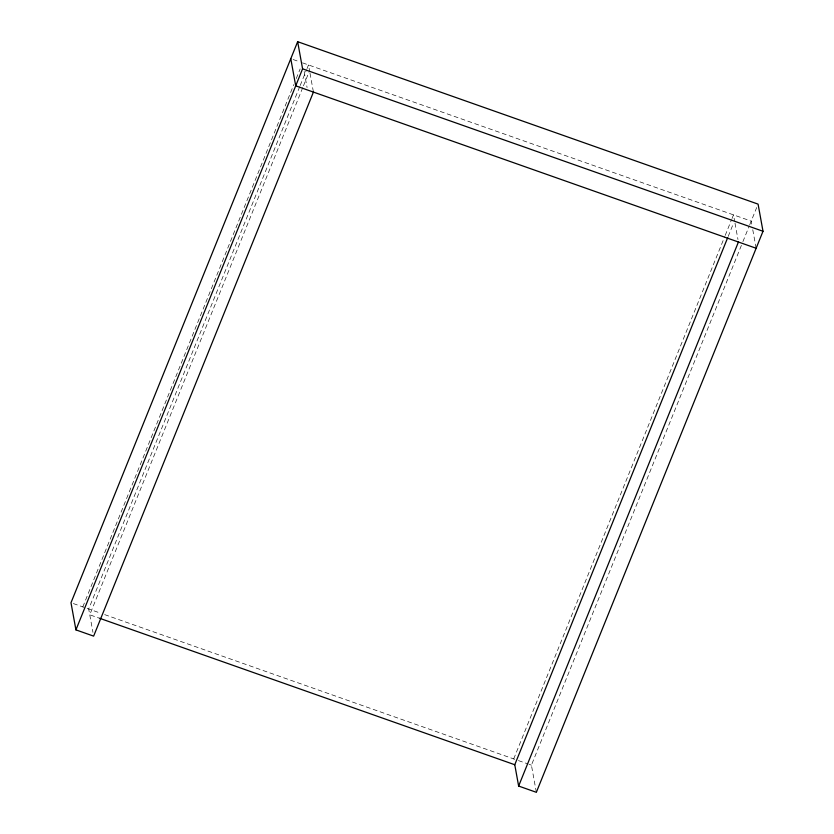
<?xml version="1.0" encoding="UTF-8"?>
<svg xmlns="http://www.w3.org/2000/svg" width="834" height="834" viewBox="0 0 834 834"><rect width="100%" height="100%" fill="white"/><g stroke="black" fill="none" stroke-linecap="round" stroke-linejoin="round"><path stroke-width="0.63" stroke-dasharray="4.17 3.13" d="M82.806 606.902L293.818 84.578M296.258 78.552L300.157 68.899M299.719 86.663L88.706 608.987L92.949 632.36M300.209 85.454L306.547 69.775M307.037 68.565L308.497 64.948L309.55 70.765L303.222 86.444M302.732 87.653L89.759 614.804L99.59 618.265M513.702 758.919L724.725 236.595M725.215 235.386L731.543 219.707M732.033 218.498L733.493 214.88L734.556 220.697M728.218 236.376L733.576 223.105M536.345 792.3L531.414 765.164L742.427 242.84M742.917 241.631L749.255 225.951M749.745 224.742L756.699 207.53M293.151 59.537L299.052 61.612M302.596 62.863L751.205 221.125L751.872 224.826M73.361 603.566L99.757 612.886M104.677 614.616L517.247 760.17M518.425 760.587L527.87 763.913M529.048 764.33L531.414 765.164M752.768 229.757L755.906 247.031M735.004 223.199L737.975 239.504M310.008 73.267L313.428 92.084M304.16 71.505L307.079 87.539"/><path stroke-width="1.25" d="M727.728 237.586L514.766 764.736L518.633 786.055L536.345 792.3L763.006 231.258L758.075 204.121L297.655 41.7L70.994 602.742L75.925 629.879L93.637 636.123L313.428 92.084M75.925 629.879L302.586 68.836L297.655 41.7M518.633 786.055L738.424 242.016M302.586 68.836L763.006 231.258M756.136 248.261L295.716 85.839L290.785 58.703M99.59 618.265L514.766 764.736"/></g></svg>
